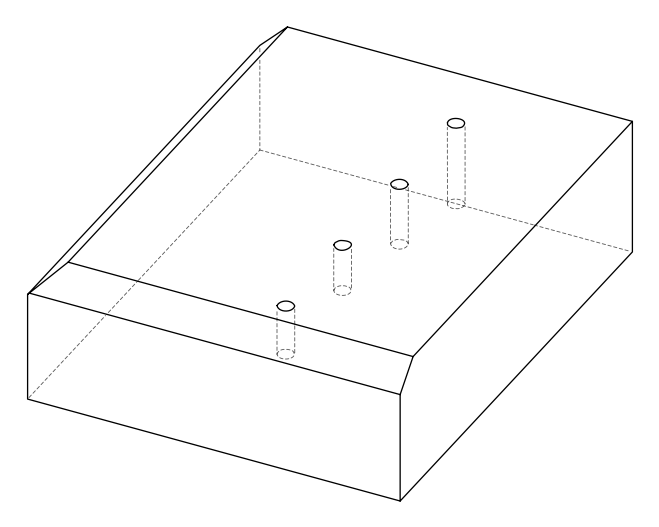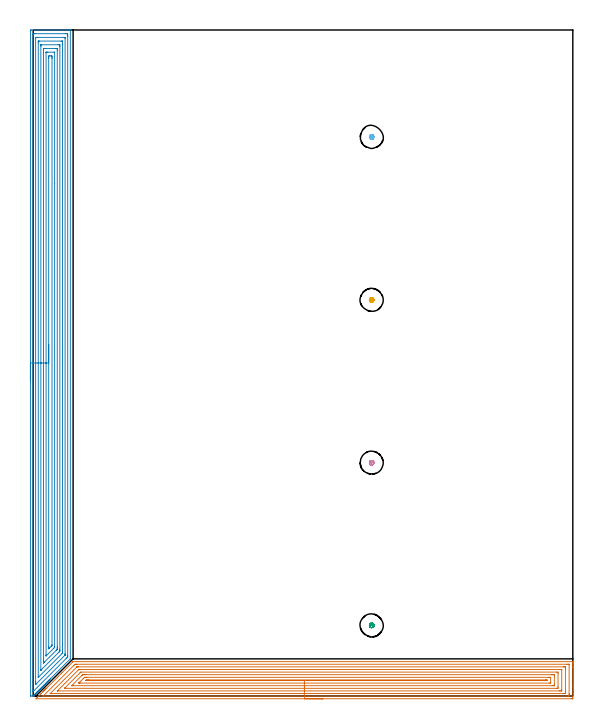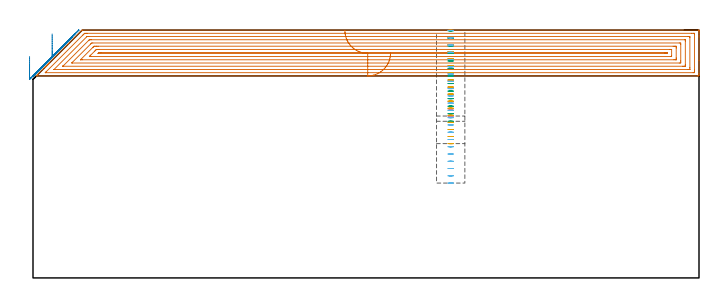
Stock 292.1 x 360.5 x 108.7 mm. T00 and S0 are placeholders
(PLAN: 6 operations, 1 tool changes, 44 min)
(1 AREA_MILL | FG_CHAMFER_SURFACE | UGT0205_001 | 18.17 min | 59066 mm3)
(2 AREA_MILL_1 | FG_CHAMFER_SURFACE_1 | UGT0205_001 | 22.83 min | 81102 mm3)
(3 MILL_BLIND_HOLE_FROM_SOLID_MATERIAL | STEP1POCKET | NXT0201_010 | Spiral | 0.6 min | 4755 mm3)
(4 MILL_BLIND_HOLE_FROM_SOLID_MATERIAL_1 | STEP1POCKET_1 | NXT0201_010 | Spiral | 0.6 min | 4569 mm3)
(5 MILL_BLIND_HOLE_FROM_SOLID_MATERIAL_2 | STEP1POCKET_2 | NXT0201_010 | Spiral | 0.78 min | 6035 mm3)
(6 MILL_BLIND_HOLE_FROM_SOLID_MATERIAL_3 | STEP1POCKET_3 | NXT0201_010 | Spiral | 1.01 min | 8082 mm3)
(TOOL UGT0205_001 | Chamfer Mill 20 x 3 x 45 deg. | D20 FL50 Z2)
(TOOL NXT0201_010 | ENDMILL 10mm [2P460-1000-NA 1630] | D10 FL30 Z6)
(OP 1 AREA_MILL)
G17 G21 G94 G90
T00 M6
G54
G17 G0 G90 X156.8 Y-1.5 S1061 M3
G43 Z118.7 H0
Z98.6
G94 G1 X156.762 Z97.728 F250.
X156.648 Z96.864
X156.459 Z96.012
X156.197 Z95.18
X155.863 Z94.374
X155.46 Z93.6
X154.992 Z92.864
X154.46 Z92.172
X153.871 Z91.529
X153.228 Z90.94
X152.536 Z90.408
X151.8 Z89.94
X151.026 Z89.537
X150.22 Z89.203
X149.388 Z88.941
X148.536 Z88.752
X147.672 Z88.638
X146.8 Z88.6
X1.668
X1.519 Y-1.493 Z88.606
X1.668 Y-1.334 Z88.766
X2.189 Y-0.811 Z89.288
X4.236 Y1.237 Z91.335
X4.348 Y1.349 Z91.446
X5.241 Y2.242 Z92.34
X5.405 Y2.407 Z92.502
X5.566 Y2.567 Z92.665
X5.687 Y2.688 Z92.786
X5.843 Y2.846 Z92.941
X5.997 Y2.998 Z93.096
X6.134 Y3.135 Z93.233
X6.282 Y3.285 Z93.38
X6.428 Y3.429 Z93.527
X6.58 Y3.581 Z93.679
X6.721 Y3.723 Z93.819
X6.859 Y3.861 Z93.958
X7.027 Y4.028 Z94.126
X7.16 Y4.162 Z94.258
X7.291 Y4.292 Z94.39
X15.499 Y12.499 Z102.598
X21.361 Y18.361 Z108.459
X21.606 Y18.598 Z108.687
X21.763 Y18.6 Z108.7
X291.932
X292.09 Y18.598 Z108.689
X292.098 Y18.452 Z108.545
X292.1 Y18.301 Z108.4
Y17.987 Z108.086
Y17.326 Z107.42
Y16.117 Z106.214
Y15.57 Z105.665
Y5.177 Z95.274
Y-0.499 Z89.598
X292.095 Y-1.103 Z88.994
X292.09 Y-1.492 Z88.605
X291.886 Y-1.497 Z88.602
X291.485 Y-1.5 Z88.6
X146.8
Y-0.086 Z90.014
X5.544 Y-0.085 Z90.015
X5.437 Y-0.083 Z90.017
X5.384 Y-0.08 Z90.02
X5.381 Y-0.078 Z90.022
X5.382 Y-0.075 Z90.025
X5.455 Y0.003 Z90.103
X5.533 Y0.083 Z90.183
X5.687 Y0.238 Z90.338
X21.899 Y16.448 Z106.548
X22.28 Y16.818 Z106.918
X22.657 Y17.179 Z107.279
X22.804 Y17.181 Z107.281
X23.55 Y17.185 Z107.285
X23.692 Y17.186 Z107.286
X288.948
X289.699 Y17.185 Z107.285
X289.843 Y17.184 Z107.284
X290.053 Y17.179 Z107.279
X290.091 Y17.173 Z107.273
X290.095 Y17.145 Z107.245
X290.097 Y17.114 Z107.214
X290.1 Y16.932 Z107.032
Y1.136 Z91.236
X290.096 Y0.652 Z90.752
X290.091 Y0.267 Z90.367
X290.065 Y-0.079 Z90.021
X289.699 Y-0.084 Z90.016
X289.556 Y-0.085 Z90.015
X146.8 Y-0.086 Z90.014
Y1.328 Z91.428
X9.464 Y1.329 Z91.429
X9.281 Y1.33 Z91.43
X9.26 Y1.332 Z91.432
X9.248 Y1.335 Z91.435
X9.252 Y1.346 Z91.446
X9.26 Y1.36 Z91.46
X23.55 Y15.649 Z105.749
X23.647 Y15.736 Z105.836
X23.683 Y15.765 Z105.865
X23.722 Y15.767 Z105.867
X23.894 Y15.77 Z105.87
X24.238 Y15.771 Z105.871
X24.443 Y15.772 Z105.872
X287.02 Y15.771 Z105.871
X287.712 Y15.768 Z105.868
X287.913 Y15.764 Z105.864
X288.09 Y15.748 Z105.848
X288.095 Y15.57 Z105.67
X288.099 Y15.387 Z105.487
X288.1 Y2.223 Z92.323
X288.097 Y1.53 Z91.63
X288.093 Y1.353 Z91.453
X288.084 Y1.335 Z91.435
X288.065 Y1.332 Z91.432
X288.015 Y1.33 Z91.43
X287.913 Y1.329 Z91.429
X287.224 Y1.328 Z91.428
X146.8
Y2.743 Z92.843
X13.383
X13.225 Y2.745 Z92.845
X13.128 Y2.748 Z92.848
X13.111 Y2.75 Z92.85
X13.114 Y2.756 Z92.856
X13.137 Y2.785 Z92.885
X13.173 Y2.824 Z92.924
X13.236 Y2.888 Z92.988
X24.443 Y14.093 Z104.193
X24.65 Y14.293 Z104.393
X24.707 Y14.347 Z104.447
X24.791 Y14.351 Z104.451
X25.336 Y14.355 Z104.455
X25.678 Y14.357 Z104.457
X285.963
X286.037 Y14.356 Z104.456
X286.07 Y14.353 Z104.453
X286.085 Y14.351 Z104.451
X286.09 Y14.338 Z104.438
X286.094 Y14.24 Z104.34
X286.1 Y13.841 Z103.941
Y3.285 Z93.385
X286.093 Y2.859 Z92.959
X286.09 Y2.759 Z92.859
X285.968 Y2.75 Z92.85
X285.781 Y2.746 Z92.846
X285.233 Y2.743 Z92.843
X284.892
X146.8
Y4.157 Z94.257
X17.298
X16.972 Y4.162 Z94.262
X17.13 Y4.327 Z94.427
X17.298 Y4.499 Z94.599
X25.336 Y12.537 Z102.637
X25.54 Y12.737 Z102.837
X25.748 Y12.938 Z103.038
X26.224 Y12.943 Z103.043
X283.442
X284.09 Y12.938 Z103.038
X284.099 Y12.298 Z102.398
X284.1 Y5.04 Z95.14
X284.097 Y4.402 Z94.502
X284.09 Y4.162 Z94.262
X283.453 Y4.157 Z94.257
X146.8
Y5.571 Z95.671
X21.763
X21.221 Y5.573 Z95.673
X20.912 Y5.577 Z95.677
X20.87 Y5.578 Z95.678
X20.848 Y5.59 Z95.69
X20.856 Y5.602 Z95.702
X20.87 Y5.621 Z95.721
X26.331 Y11.083 Z101.183
X26.433 Y11.183 Z101.283
X26.779 Y11.52 Z101.62
X27.122 Y11.523 Z101.623
X27.664 Y11.528 Z101.628
X28.015 Y11.529 Z101.629
X28.556
X280.768
X281.31 Y11.528 Z101.628
X281.661 Y11.526 Z101.626
X282.012 Y11.522 Z101.622
X282.09 Y11.512 Z101.612
X282.094 Y11.441 Z101.541
X282.098 Y11.326 Z101.426
X282.099 Y11.183 Z101.283
X282.1 Y10.751 Z100.851
Y6.364 Z96.464
X282.098 Y5.917 Z96.017
X282.095 Y5.702 Z95.802
X282.09 Y5.595 Z95.695
X282.086 Y5.577 Z95.677
X282.063 Y5.575 Z95.675
X282.011 Y5.573 Z95.673
X281.661 Y5.572 Z95.672
X281.12 Y5.571 Z95.671
X146.8
Y6.985 Z97.085
X25.336 Y6.986 Z97.086
X25.141
X24.808 Y6.99 Z97.09
X24.703 Y6.992 Z97.092
X24.763 Y7.058 Z97.158
X24.841 Y7.141 Z97.241
X24.911 Y7.213 Z97.313
X25.296 Y7.599 Z97.699
X27.122 Y9.425 Z99.525
X27.566 Y9.868 Z99.968
X27.717 Y10.017 Z100.117
X27.774 Y10.069 Z100.169
X27.806 Y10.097 Z100.197
X27.842 Y10.108 Z100.208
X28.015 Y10.111 Z100.211
X28.21 Y10.113 Z100.213
X28.908 Y10.115 Z100.215
X29.102
X279.176
X279.875 Y10.113 Z100.213
X280.073 Y10.11 Z100.21
X280.092 Y10.106 Z100.206
X280.095 Y10.103 Z100.203
X280.099 Y10.085 Z100.185
Y7.452 Z97.552
X280.095 Y7.23 Z97.33
X280.09 Y7.082 Z97.182
X280.084 Y6.992 Z97.092
X280.049 Y6.99 Z97.09
X279.875 Y6.987 Z97.087
X279.68 Y6.986 Z97.086
X146.8 Y6.985 Z97.085
Y8.4 Z98.5
X28.755
X28.653 Y8.401 Z98.501
X28.573 Y8.405 Z98.505
X28.565 Y8.406 Z98.506
X28.571 Y8.416 Z98.516
X28.596 Y8.446 Z98.546
X28.699 Y8.55 Z98.65
X28.806 Y8.651 Z98.751
X28.842 Y8.684 Z98.784
X28.908 Y8.693 Z98.793
X29.649 Y8.699 Z98.799
X29.801 Y8.7 Z98.8
X277.195
X277.94 Y8.696 Z98.796
X278.088 Y8.693 Z98.793
X278.099 Y8.55 Z98.65
Y8.54 Z98.64
X278.088 Y8.407 Z98.507
X277.347 Y8.401 Z98.501
X277.195 Y8.4 Z98.5
X146.8
X145.928 Z98.538
X145.064 Z98.651
X144.212 Z98.84
X143.38 Z99.103
X142.574 Z99.436
X141.8 Z99.839
X141.064 Z100.308
X140.372 Z100.839
X139.729 Z101.428
X139.14 Z102.072
X138.608 Z102.764
X138.14 Z103.5
X137.737 Z104.273
X137.403 Z105.079
X137.141 Z105.911
X136.952 Z106.763
X136.838 Z107.628
X136.8 Z108.5
G0 Z118.7
M5
M2
(OP 2 AREA_MILL_1)
G17 G21 G94 G90
T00 M6
G54
G17 G0 G90 X-1.5 Y170.25 S1061 M3
G43 Z118.7 H0
Z97.1
G94 G1 Y170.288 Z96.228 F250.
Y170.402 Z95.364
Y170.591 Z94.512
Y170.853 Z93.68
Y171.187 Z92.874
Y171.59 Z92.1
Y172.058 Z91.364
Y172.59 Z90.672
Y173.179 Z90.029
Y173.822 Z89.44
Y174.514 Z88.908
Y175.25 Z88.44
Y176.024 Z88.037
Y176.83 Z87.703
Y177.662 Z87.441
Y178.514 Z87.252
Y179.378 Z87.138
Y180.25 Z87.1
Y359.554
X-1.499 Y359.877 Z87.101
X-1.494 Y360.441 Z87.104
X-1.492 Y360.492 Z87.106
X-0.932 Y360.5 Z87.665
X16.243 Z104.839
X18.642 Z107.238
X19.342 Z107.941
X19.654 Z108.254
X20.054 Y360.492 Z108.645
X20.097 Y360.49 Z108.688
X20.1 Y360.324 Z108.7
Y20.283
X20.099 Y20.106 Z108.685
X20.03 Y20.028 Z108.626
X9.152 Y9.15 Z97.748
X9.043 Y9.043 Z97.643
X8.964 Y8.963 Z97.563
X8.855 Y8.853 Z97.451
X8.748 Y8.747 Z97.347
X8.666 Y8.665 Z97.265
X8.559 Y8.557 Z97.155
X8.452 Y8.452 Z97.052
X8.368 Y8.368 Z96.967
X8.262 Y8.26 Z96.858
X8.157 Y8.157 Z96.757
X8.07 Y8.07 Z96.669
X7.965 Y7.964 Z96.561
X7.862 Y7.862 Z96.461
X7.772 Y7.772 Z96.372
X7.669 Y7.667 Z96.265
X7.566 Y7.566 Z96.166
X7.474 Y7.474 Z96.074
X7.372 Y7.37 Z95.968
X7.271 Y7.271 Z95.871
X7.176 Y7.176 Z95.776
X7.076 Y7.074 Z95.672
X6.976 Y6.976 Z95.575
X6.878 Y6.878 Z95.478
X6.779 Y6.777 Z95.375
X6.68 Y6.68 Z95.28
X6.58 Y6.58 Z95.18
X6.482 Y6.481 Z95.078
X6.385 Y6.385 Z94.985
X6.283 Y6.282 Z94.882
X6.186 Y6.184 Z94.782
X6.09 Y6.09 Z94.689
X5.985 Y5.984 Z94.584
X5.889 Y5.887 Z94.485
X5.795 Y5.794 Z94.394
X5.687 Y5.687 Z94.286
X5.593 Y5.591 Z94.189
X5.499 Y5.499 Z94.099
X5.389 Y5.389 Z93.988
X5.296 Y5.294 Z93.892
X5.204 Y5.204 Z93.803
X5.091 Y5.091 Z93.69
X4.999 Y4.998 Z93.596
X4.909 Y4.908 Z93.508
X4.793 Y4.793 Z93.393
X4.703 Y4.701 Z93.299
X4.613 Y4.613 Z93.213
X4.495 Y4.495 Z93.095
X4.406 Y4.404 Z93.002
X4.318 Y4.318 Z92.917
X4.197 Y4.197 Z92.797
X4.11 Y4.108 Z92.706
X4.023 Y4.022 Z92.622
X3.9 Y3.899 Z92.499
X3.813 Y3.811 Z92.409
X3.727 Y3.727 Z92.327
X3.602 Y3.601 Z92.201
X3.517 Y3.515 Z92.113
X3.432 Y3.432 Z92.031
X3.304 Y3.303 Z91.903
X3.22 Y3.218 Z91.816
X3.137 Y3.136 Z91.736
X3.006 Y3.006 Z91.605
X2.923 Y2.922 Z91.52
X2.842 Y2.841 Z91.441
X2.708 Y2.708 Z91.307
X2.627 Y2.625 Z91.223
X2.546 Y2.546 Z91.145
X2.41 Y2.41 Z91.009
X2.33 Y2.328 Z90.926
X2.251 Y2.251 Z90.85
X2.112 Y2.112 Z90.711
X2.034 Y2.032 Z90.63
X1.956 Y1.955 Z90.555
X1.814 Y1.814 Z90.414
X1.737 Y1.735 Z90.333
X1.66 Y1.66 Z90.259
X1.517 Y1.516 Z90.116
X1.44 Y1.439 Z90.037
X1.365 Y1.365 Z89.964
X1.219 Y1.218 Z89.818
X1.144 Y1.142 Z89.74
X1.07 Y1.069 Z89.669
X0.921 Y0.92 Z89.52
X0.847 Y0.846 Z89.444
X0.774 Y0.774 Z89.373
X0.623 Y0.622 Z89.222
X0.551 Y0.549 Z89.147
X0.479 Y0.479 Z89.078
X0.325 Y0.325 Z88.924
X0.254 Y0.252 Z88.85
X0.184 Y0.183 Z88.783
X0.023 Y0.027 Z88.622
X-0.006 Y0.005 Z88.591
X-0.042 Y0.002 Z88.556
X-0.082 Y0. Z88.517
X-1.159 Z87.441
X-1.492 Y0.01 Z87.105
X-1.5 Y0.09 Z87.1
Y180.25
X-0.086 Z88.514
Y357.24
X-0.083 Y358.09 Z88.517
X-0.081 Y358.129 Z88.519
X-0.042 Y358.49 Z88.558
X0.442 Y358.498 Z89.042
X0.847 Y358.499 Z89.447
X1.329 Y358.5 Z89.929
X17.753 Y358.499 Z106.353
X18.237 Y358.497 Z106.837
X18.642 Y358.49 Z107.242
X18.681 Y358.09 Z107.281
X18.683 Y358.049 Z107.283
X18.686 Y357.196 Z107.286
Y357.153
Y22.027
X18.68 Y21.177 Z107.28
X18.679 Y21.141 Z107.279
X18.668 Y21.126 Z107.268
X18.642 Y21.095 Z107.242
X18.239 Y20.689 Z106.839
X17.834 Y20.283 Z106.434
X-0.042 Y2.408 Z88.558
X-0.079 Y2.385 Z88.521
X-0.082 Y2.41 Z88.518
X-0.084 Y2.451 Z88.516
X-0.086 Y3.303 Z88.514
Y180.25
X1.328 Z89.928
X1.329 Y356.405 Z89.929
X1.33 Y356.457 Z89.93
X1.332 Y356.481 Z89.932
X1.334 Y356.487 Z89.934
X1.345 Y356.49 Z89.945
X1.542 Y356.498 Z90.142
X1.737 Y356.499 Z90.337
X2.43 Y356.5 Z91.03
X16.667 Z105.267
X16.863 Y356.498 Z105.463
X17.059 Y356.495 Z105.659
X17.189 Y356.49 Z105.789
X17.265 Y356.48 Z105.865
X17.267 Y356.439 Z105.867
X17.269 Y356.303 Z105.869
X17.271 Y355.893 Z105.871
Y22.964
X17.27 Y22.555 Z105.87
X17.267 Y22.312 Z105.867
X17.264 Y22.193 Z105.864
X17.258 Y22.169 Z105.858
X17.233 Y22.14 Z105.833
X17.17 Y22.071 Z105.77
X1.737 Y6.637 Z90.337
X1.408 Y6.315 Z90.008
X1.351 Y6.262 Z89.951
X1.335 Y6.326 Z89.935
X1.333 Y6.39 Z89.933
X1.33 Y6.878 Z89.93
X1.329 Y7.288 Z89.929
X1.328 Y7.772 Z89.928
Y180.25
X2.743 Z91.343
Y353.622
X2.749 Y354.393 Z91.349
X2.758 Y354.49 Z91.358
X2.861 Y354.494 Z91.461
X3.079 Y354.498 Z91.679
X3.517 Y354.5 Z92.117
X15.083 Z103.683
X15.526 Y354.498 Z104.126
X15.74 Y354.494 Z104.34
X15.841 Y354.49 Z104.441
X15.85 Y354.422 Z104.45
X15.857 Y353.739 Z104.457
Y353.622
Y23.858
X15.856 Y23.469 Z104.456
X15.853 Y23.275 Z104.453
X15.85 Y23.23 Z104.45
X15.837 Y23.198 Z104.437
X15.791 Y23.147 Z104.391
X15.615 Y22.964 Z104.215
X2.995 Y10.345 Z91.595
X2.862 Y10.216 Z91.462
X2.761 Y10.121 Z91.361
X2.749 Y10.117 Z91.349
X2.747 Y10.182 Z91.347
X2.743 Y10.336 Z91.343
Y180.25
X4.157 Z92.757
Y351.834
X4.158 Y352.084 Z92.758
X4.162 Y352.335 Z92.762
X4.165 Y352.49 Z92.765
X4.241 Y352.493 Z92.841
X4.406 Y352.497 Z93.006
X4.634 Y352.5 Z93.234
X13.531 Z102.131
X14.194 Y352.498 Z102.794
X14.426 Y352.495 Z103.026
X14.437 Y352.485 Z103.037
X14.44 Y352.481 Z103.04
X14.443 Y351.834 Z103.043
Y351.584
Y25.395
X14.442 Y24.752 Z103.042
X14.44 Y24.504 Z103.04
X14.436 Y24.256 Z103.036
X14.194 Y23.996 Z102.794
X14.126 Y23.926 Z102.726
X14.06 Y23.858 Z102.66
X4.228 Y14.028 Z92.828
X4.198 Y14.003 Z92.798
X4.164 Y13.976 Z92.764
X4.16 Y14.028 Z92.76
X4.159 Y14.076 Z92.759
X4.157 Y14.278 Z92.757
Y180.25
X5.571 Z94.171
X5.572 Y350.356 Z94.172
X5.573 Y350.433 Z94.173
X5.575 Y350.471 Z94.175
X5.577 Y350.484 Z94.177
X5.586 Y350.49 Z94.186
X5.738 Y350.497 Z94.338
X6.186 Y350.499 Z94.786
X6.625 Y350.5 Z95.225
X12.414 Y350.499 Z101.014
X12.857 Y350.496 Z101.457
X13. Y350.49 Z101.6
X13.022 Y350.478 Z101.622
X13.024 Y350.431 Z101.624
X13.027 Y350.325 Z101.627
X13.028 Y350.047 Z101.628
X13.029 Y349.43 Z101.629
Y26.539
X13.028 Y25.923 Z101.628
X13.026 Y25.645 Z101.626
X13.022 Y25.338 Z101.622
X13.012 Y25.271 Z101.612
X12.972 Y25.228 Z101.572
X12.903 Y25.154 Z101.503
X12.504 Y24.752 Z101.104
X6.186 Y18.433 Z94.786
X5.77 Y18.02 Z94.37
X5.693 Y17.946 Z94.293
X5.592 Y17.852 Z94.192
X5.578 Y17.982 Z94.178
X5.574 Y18.217 Z94.174
X5.572 Y18.496 Z94.172
X5.571 Y19.113 Z94.171
Y180.25
X6.985 Z95.585
X6.986 Y348.26 Z95.586
X6.987 Y348.349 Z95.587
X6.99 Y348.441 Z95.59
X6.993 Y348.49 Z95.593
X7.016 Y348.493 Z95.616
X7.076 Y348.496 Z95.676
X7.726 Y348.5 Z96.326
X7.965 Z96.565
X11.287 Y348.498 Z99.887
X11.524 Y348.493 Z100.124
X11.598 Y348.49 Z100.198
X11.608 Y348.35 Z100.208
X11.612 Y348.26 Z100.212
X11.614 Y348.17 Z100.214
X11.615 Y277.381 Z100.215
X11.614 Y26.539 Z100.214
X11.613 Y26.45 Z100.213
X11.608 Y26.359 Z100.208
X11.604 Y26.313 Z100.204
X11.584 Y26.29 Z100.184
X11.524 Y26.225 Z100.124
X11.237 Y25.934 Z99.837
X10.948 Y25.645 Z99.548
X7.224 Y21.922 Z95.824
X7.076 Y21.776 Z95.676
X7.024 Y21.728 Z95.624
X6.994 Y21.702 Z95.594
X6.991 Y21.799 Z95.591
X6.987 Y21.98 Z95.587
X6.986 Y22.071 Z95.586
X6.985 Y22.161 Z95.585
Y180.25
X8.399 Z96.999
X8.4 Y345.143 Z97.
Y345.579
X8.402 Y346.033 Z97.002
X8.407 Y346.472 Z97.007
X8.829 Y346.499 Z97.429
X8.855 Z97.455
X9.718 Z98.318
X9.745 Y346.498 Z98.345
X10.193 Y346.472 Z98.793
X10.198 Y346.018 Z98.798
X10.199 Y345.579 Z98.799
X10.2 Y345.121 Z98.8
Y27.869
X10.198 Y27.433 Z98.798
X10.196 Y27.376 Z98.796
X10.193 Y27.352 Z98.793
X10.174 Y27.329 Z98.774
X10.104 Y27.254 Z98.704
X10.014 Y27.162 Z98.614
X9.745 Y26.891 Z98.345
X8.677 Y25.824 Z97.277
X8.498 Y25.645 Z97.098
X8.464 Y25.613 Z97.064
X8.443 Y25.595 Z97.043
X8.413 Y25.571 Z97.013
X8.406 Y25.605 Z97.006
X8.403 Y25.645 Z97.003
X8.401 Y25.737 Z97.001
X8.4 Y26.103 Z97.
Y26.539
X8.399 Y180.25 Z96.999
Y181.122 Z97.038
Y181.986 Z97.151
Y182.838 Z97.34
Y183.67 Z97.603
Y184.476 Z97.936
Y185.25 Z98.339
Y185.986 Z98.808
Y186.678 Z99.339
Y187.321 Z99.928
Y187.91 Z100.572
Y188.442 Z101.264
Y188.91 Z101.999
Y189.313 Z102.773
Y189.647 Z103.579
Y189.909 Z104.411
Y190.098 Z105.263
Y190.212 Z106.128
Y190.25 Z106.999
G0 Z118.7
M5
M2
(OP 3 MILL_BLIND_HOLE_FROM_SOLID_MATERIAL)
G17 G21 G94 G90
T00 M6
G54
G17 G0 G90 X183.2 Y38.2 S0 M3
G43 Z118.7 H1
Z108.392
G94 G3 X183.8 Y38.8 R0.6 F250.
X183.2 Y39.4 R0.6
X182. Y38.2 R1.2
X183.2 Y39.4 R-1.2
X182.6 Y38.8 R0.6
X183.2 Y38.2 R0.6
G0 Z105.085
G3 X183.8 Y38.8 R0.6
X183.2 Y39.4 R0.6
X182. Y38.2 R1.2
X183.2 Y39.4 R-1.2
X182.6 Y38.8 R0.6
X183.2 Y38.2 R0.6
G0 Z101.777
G3 X183.8 Y38.8 R0.6
X183.2 Y39.4 R0.6
X182. Y38.2 R1.2
X183.2 Y39.4 R-1.2
X182.6 Y38.8 R0.6
X183.2 Y38.2 R0.6
G0 Z98.469
G3 X183.8 Y38.8 R0.6
X183.2 Y39.4 R0.6
X182. Y38.2 R1.2
X183.2 Y39.4 R-1.2
X182.6 Y38.8 R0.6
X183.2 Y38.2 R0.6
G0 Z95.162
G3 X183.8 Y38.8 R0.6
X183.2 Y39.4 R0.6
X182. Y38.2 R1.2
X183.2 Y39.4 R-1.2
X182.6 Y38.8 R0.6
X183.2 Y38.2 R0.6
G0 Z91.854
G3 X183.8 Y38.8 R0.6
X183.2 Y39.4 R0.6
X182. Y38.2 R1.2
X183.2 Y39.4 R-1.2
X182.6 Y38.8 R0.6
X183.2 Y38.2 R0.6
G0 Z88.546
G3 X183.8 Y38.8 R0.6
X183.2 Y39.4 R0.6
X182. Y38.2 R1.2
X183.2 Y39.4 R-1.2
X182.6 Y38.8 R0.6
X183.2 Y38.2 R0.6
G0 Z85.238
G3 X183.8 Y38.8 R0.6
X183.2 Y39.4 R0.6
X182. Y38.2 R1.2
X183.2 Y39.4 R-1.2
X182.6 Y38.8 R0.6
X183.2 Y38.2 R0.6
G0 Z81.931
G3 X183.8 Y38.8 R0.6
X183.2 Y39.4 R0.6
X182. Y38.2 R1.2
X183.2 Y39.4 R-1.2
X182.6 Y38.8 R0.6
X183.2 Y38.2 R0.6
G0 Z78.623
G3 X183.8 Y38.8 R0.6
X183.2 Y39.4 R0.6
X182. Y38.2 R1.2
X183.2 Y39.4 R-1.2
X182.6 Y38.8 R0.6
X183.2 Y38.2 R0.6
G0 Z75.315
G3 X183.8 Y38.8 R0.6
X183.2 Y39.4 R0.6
X182. Y38.2 R1.2
X183.2 Y39.4 R-1.2
X182.6 Y38.8 R0.6
X183.2 Y38.2 R0.6
G0 Z72.008
G3 X183.8 Y38.8 R0.6
X183.2 Y39.4 R0.6
X182. Y38.2 R1.2
X183.2 Y39.4 R-1.2
X182.6 Y38.8 R0.6
X183.2 Y38.2 R0.6
G0 Z68.7
G3 X183.8 Y38.8 R0.6
X183.2 Y39.4 R0.6
X182. Y38.2 R1.2
X183.2 Y39.4 R-1.2
X182.6 Y38.8 R0.6
X183.2 Y38.2 R0.6
G0 Z118.7
M5
M2
(OP 4 MILL_BLIND_HOLE_FROM_SOLID_MATERIAL_1)
G17 G21 G94 G90
T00 M6
G54
G17 G0 G90 X183.2 Y126.3 S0 M3
G43 Z118.7 H1
Z108.569
G94 G3 X183.8 Y126.9 R0.6 F250.
X183.2 Y127.5 R0.6
X182. Y126.3 R1.2
X183.2 Y127.5 R-1.2
X182.6 Y126.9 R0.6
X183.2 Y126.3 R0.6
G0 Z105.438
G3 X183.8 Y126.9 R0.6
X183.2 Y127.5 R0.6
X182. Y126.3 R1.2
X183.2 Y127.5 R-1.2
X182.6 Y126.9 R0.6
X183.2 Y126.3 R0.6
G0 Z102.308
G3 X183.8 Y126.9 R0.6
X183.2 Y127.5 R0.6
X182. Y126.3 R1.2
X183.2 Y127.5 R-1.2
X182.6 Y126.9 R0.6
X183.2 Y126.3 R0.6
G0 Z99.177
G3 X183.8 Y126.9 R0.6
X183.2 Y127.5 R0.6
X182. Y126.3 R1.2
X183.2 Y127.5 R-1.2
X182.6 Y126.9 R0.6
X183.2 Y126.3 R0.6
G0 Z96.046
G3 X183.8 Y126.9 R0.6
X183.2 Y127.5 R0.6
X182. Y126.3 R1.2
X183.2 Y127.5 R-1.2
X182.6 Y126.9 R0.6
X183.2 Y126.3 R0.6
G0 Z92.915
G3 X183.8 Y126.9 R0.6
X183.2 Y127.5 R0.6
X182. Y126.3 R1.2
X183.2 Y127.5 R-1.2
X182.6 Y126.9 R0.6
X183.2 Y126.3 R0.6
G0 Z89.785
G3 X183.8 Y126.9 R0.6
X183.2 Y127.5 R0.6
X182. Y126.3 R1.2
X183.2 Y127.5 R-1.2
X182.6 Y126.9 R0.6
X183.2 Y126.3 R0.6
G0 Z86.654
G3 X183.8 Y126.9 R0.6
X183.2 Y127.5 R0.6
X182. Y126.3 R1.2
X183.2 Y127.5 R-1.2
X182.6 Y126.9 R0.6
X183.2 Y126.3 R0.6
G0 Z83.523
G3 X183.8 Y126.9 R0.6
X183.2 Y127.5 R0.6
X182. Y126.3 R1.2
X183.2 Y127.5 R-1.2
X182.6 Y126.9 R0.6
X183.2 Y126.3 R0.6
G0 Z80.392
G3 X183.8 Y126.9 R0.6
X183.2 Y127.5 R0.6
X182. Y126.3 R1.2
X183.2 Y127.5 R-1.2
X182.6 Y126.9 R0.6
X183.2 Y126.3 R0.6
G0 Z77.262
G3 X183.8 Y126.9 R0.6
X183.2 Y127.5 R0.6
X182. Y126.3 R1.2
X183.2 Y127.5 R-1.2
X182.6 Y126.9 R0.6
X183.2 Y126.3 R0.6
G0 Z74.131
G3 X183.8 Y126.9 R0.6
X183.2 Y127.5 R0.6
X182. Y126.3 R1.2
X183.2 Y127.5 R-1.2
X182.6 Y126.9 R0.6
X183.2 Y126.3 R0.6
G0 Z71.
G3 X183.8 Y126.9 R0.6
X183.2 Y127.5 R0.6
X182. Y126.3 R1.2
X183.2 Y127.5 R-1.2
X182.6 Y126.9 R0.6
X183.2 Y126.3 R0.6
G0 Z118.7
M5
M2
(OP 5 MILL_BLIND_HOLE_FROM_SOLID_MATERIAL_2)
G17 G21 G94 G90
T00 M6
G54
G17 G0 G90 X183.2 Y214.4 S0 M3
G43 Z118.7 H1
Z108.594
G94 G3 X183.8 Y215. R0.6 F250.
X183.2 Y215.6 R0.6
X182. Y214.4 R1.2
X183.2 Y215.6 R-1.2
X182.6 Y215. R0.6
X183.2 Y214.4 R0.6
G0 Z105.488
G3 X183.8 Y215. R0.6
X183.2 Y215.6 R0.6
X182. Y214.4 R1.2
X183.2 Y215.6 R-1.2
X182.6 Y215. R0.6
X183.2 Y214.4 R0.6
G0 Z102.382
G3 X183.8 Y215. R0.6
X183.2 Y215.6 R0.6
X182. Y214.4 R1.2
X183.2 Y215.6 R-1.2
X182.6 Y215. R0.6
X183.2 Y214.4 R0.6
G0 Z99.276
G3 X183.8 Y215. R0.6
X183.2 Y215.6 R0.6
X182. Y214.4 R1.2
X183.2 Y215.6 R-1.2
X182.6 Y215. R0.6
X183.2 Y214.4 R0.6
G0 Z96.171
G3 X183.8 Y215. R0.6
X183.2 Y215.6 R0.6
X182. Y214.4 R1.2
X183.2 Y215.6 R-1.2
X182.6 Y215. R0.6
X183.2 Y214.4 R0.6
G0 Z93.065
G3 X183.8 Y215. R0.6
X183.2 Y215.6 R0.6
X182. Y214.4 R1.2
X183.2 Y215.6 R-1.2
X182.6 Y215. R0.6
X183.2 Y214.4 R0.6
G0 Z89.959
G3 X183.8 Y215. R0.6
X183.2 Y215.6 R0.6
X182. Y214.4 R1.2
X183.2 Y215.6 R-1.2
X182.6 Y215. R0.6
X183.2 Y214.4 R0.6
G0 Z86.853
G3 X183.8 Y215. R0.6
X183.2 Y215.6 R0.6
X182. Y214.4 R1.2
X183.2 Y215.6 R-1.2
X182.6 Y215. R0.6
X183.2 Y214.4 R0.6
G0 Z83.747
G3 X183.8 Y215. R0.6
X183.2 Y215.6 R0.6
X182. Y214.4 R1.2
X183.2 Y215.6 R-1.2
X182.6 Y215. R0.6
X183.2 Y214.4 R0.6
G0 Z80.641
G3 X183.8 Y215. R0.6
X183.2 Y215.6 R0.6
X182. Y214.4 R1.2
X183.2 Y215.6 R-1.2
X182.6 Y215. R0.6
X183.2 Y214.4 R0.6
G0 Z77.535
G3 X183.8 Y215. R0.6
X183.2 Y215.6 R0.6
X182. Y214.4 R1.2
X183.2 Y215.6 R-1.2
X182.6 Y215. R0.6
X183.2 Y214.4 R0.6
G0 Z74.429
G3 X183.8 Y215. R0.6
X183.2 Y215.6 R0.6
X182. Y214.4 R1.2
X183.2 Y215.6 R-1.2
X182.6 Y215. R0.6
X183.2 Y214.4 R0.6
G0 Z71.324
G3 X183.8 Y215. R0.6
X183.2 Y215.6 R0.6
X182. Y214.4 R1.2
X183.2 Y215.6 R-1.2
X182.6 Y215. R0.6
X183.2 Y214.4 R0.6
G0 Z68.218
G3 X183.8 Y215. R0.6
X183.2 Y215.6 R0.6
X182. Y214.4 R1.2
X183.2 Y215.6 R-1.2
X182.6 Y215. R0.6
X183.2 Y214.4 R0.6
G0 Z65.112
G3 X183.8 Y215. R0.6
X183.2 Y215.6 R0.6
X182. Y214.4 R1.2
X183.2 Y215.6 R-1.2
X182.6 Y215. R0.6
X183.2 Y214.4 R0.6
G0 Z62.006
G3 X183.8 Y215. R0.6
X183.2 Y215.6 R0.6
X182. Y214.4 R1.2
X183.2 Y215.6 R-1.2
X182.6 Y215. R0.6
X183.2 Y214.4 R0.6
G0 Z58.9
G3 X183.8 Y215. R0.6
X183.2 Y215.6 R0.6
X182. Y214.4 R1.2
X183.2 Y215.6 R-1.2
X182.6 Y215. R0.6
X183.2 Y214.4 R0.6
G0 Z118.7
M5
M2
(OP 6 MILL_BLIND_HOLE_FROM_SOLID_MATERIAL_3)
G17 G21 G94 G90
T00 M6
G54
G17 G0 G90 X183.2 Y302.6 S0 M3
G43 Z118.7 H1
Z108.514
G94 G3 X183.8 Y303.2 R0.6 F250.
X183.2 Y303.8 R0.6
X182. Y302.6 R1.2
X183.2 Y303.8 R-1.2
X182.6 Y303.2 R0.6
X183.2 Y302.6 R0.6
G0 Z105.327
G3 X183.8 Y303.2 R0.6
X183.2 Y303.8 R0.6
X182. Y302.6 R1.2
X183.2 Y303.8 R-1.2
X182.6 Y303.2 R0.6
X183.2 Y302.6 R0.6
G0 Z102.141
G3 X183.8 Y303.2 R0.6
X183.2 Y303.8 R0.6
X182. Y302.6 R1.2
X183.2 Y303.8 R-1.2
X182.6 Y303.2 R0.6
X183.2 Y302.6 R0.6
G0 Z98.955
G3 X183.8 Y303.2 R0.6
X183.2 Y303.8 R0.6
X182. Y302.6 R1.2
X183.2 Y303.8 R-1.2
X182.6 Y303.2 R0.6
X183.2 Y302.6 R0.6
G0 Z95.768
G3 X183.8 Y303.2 R0.6
X183.2 Y303.8 R0.6
X182. Y302.6 R1.2
X183.2 Y303.8 R-1.2
X182.6 Y303.2 R0.6
X183.2 Y302.6 R0.6
G0 Z92.582
G3 X183.8 Y303.2 R0.6
X183.2 Y303.8 R0.6
X182. Y302.6 R1.2
X183.2 Y303.8 R-1.2
X182.6 Y303.2 R0.6
X183.2 Y302.6 R0.6
G0 Z89.395
G3 X183.8 Y303.2 R0.6
X183.2 Y303.8 R0.6
X182. Y302.6 R1.2
X183.2 Y303.8 R-1.2
X182.6 Y303.2 R0.6
X183.2 Y302.6 R0.6
G0 Z86.209
G3 X183.8 Y303.2 R0.6
X183.2 Y303.8 R0.6
X182. Y302.6 R1.2
X183.2 Y303.8 R-1.2
X182.6 Y303.2 R0.6
X183.2 Y302.6 R0.6
G0 Z83.023
G3 X183.8 Y303.2 R0.6
X183.2 Y303.8 R0.6
X182. Y302.6 R1.2
X183.2 Y303.8 R-1.2
X182.6 Y303.2 R0.6
X183.2 Y302.6 R0.6
G0 Z79.836
G3 X183.8 Y303.2 R0.6
X183.2 Y303.8 R0.6
X182. Y302.6 R1.2
X183.2 Y303.8 R-1.2
X182.6 Y303.2 R0.6
X183.2 Y302.6 R0.6
G0 Z76.65
G3 X183.8 Y303.2 R0.6
X183.2 Y303.8 R0.6
X182. Y302.6 R1.2
X183.2 Y303.8 R-1.2
X182.6 Y303.2 R0.6
X183.2 Y302.6 R0.6
G0 Z73.464
G3 X183.8 Y303.2 R0.6
X183.2 Y303.8 R0.6
X182. Y302.6 R1.2
X183.2 Y303.8 R-1.2
X182.6 Y303.2 R0.6
X183.2 Y302.6 R0.6
G0 Z70.277
G3 X183.8 Y303.2 R0.6
X183.2 Y303.8 R0.6
X182. Y302.6 R1.2
X183.2 Y303.8 R-1.2
X182.6 Y303.2 R0.6
X183.2 Y302.6 R0.6
G0 Z67.091
G3 X183.8 Y303.2 R0.6
X183.2 Y303.8 R0.6
X182. Y302.6 R1.2
X183.2 Y303.8 R-1.2
X182.6 Y303.2 R0.6
X183.2 Y302.6 R0.6
G0 Z63.905
G3 X183.8 Y303.2 R0.6
X183.2 Y303.8 R0.6
X182. Y302.6 R1.2
X183.2 Y303.8 R-1.2
X182.6 Y303.2 R0.6
X183.2 Y302.6 R0.6
G0 Z60.718
G3 X183.8 Y303.2 R0.6
X183.2 Y303.8 R0.6
X182. Y302.6 R1.2
X183.2 Y303.8 R-1.2
X182.6 Y303.2 R0.6
X183.2 Y302.6 R0.6
G0 Z57.532
G3 X183.8 Y303.2 R0.6
X183.2 Y303.8 R0.6
X182. Y302.6 R1.2
X183.2 Y303.8 R-1.2
X182.6 Y303.2 R0.6
X183.2 Y302.6 R0.6
G0 Z54.345
G3 X183.8 Y303.2 R0.6
X183.2 Y303.8 R0.6
X182. Y302.6 R1.2
X183.2 Y303.8 R-1.2
X182.6 Y303.2 R0.6
X183.2 Y302.6 R0.6
G0 Z51.159
G3 X183.8 Y303.2 R0.6
X183.2 Y303.8 R0.6
X182. Y302.6 R1.2
X183.2 Y303.8 R-1.2
X182.6 Y303.2 R0.6
X183.2 Y302.6 R0.6
G0 Z47.973
G3 X183.8 Y303.2 R0.6
X183.2 Y303.8 R0.6
X182. Y302.6 R1.2
X183.2 Y303.8 R-1.2
X182.6 Y303.2 R0.6
X183.2 Y302.6 R0.6
G0 Z44.786
G3 X183.8 Y303.2 R0.6
X183.2 Y303.8 R0.6
X182. Y302.6 R1.2
X183.2 Y303.8 R-1.2
X182.6 Y303.2 R0.6
X183.2 Y302.6 R0.6
G0 Z41.6
G3 X183.8 Y303.2 R0.6
X183.2 Y303.8 R0.6
X182. Y302.6 R1.2
X183.2 Y303.8 R-1.2
X182.6 Y303.2 R0.6
X183.2 Y302.6 R0.6
G0 Z118.7
M5
M2
